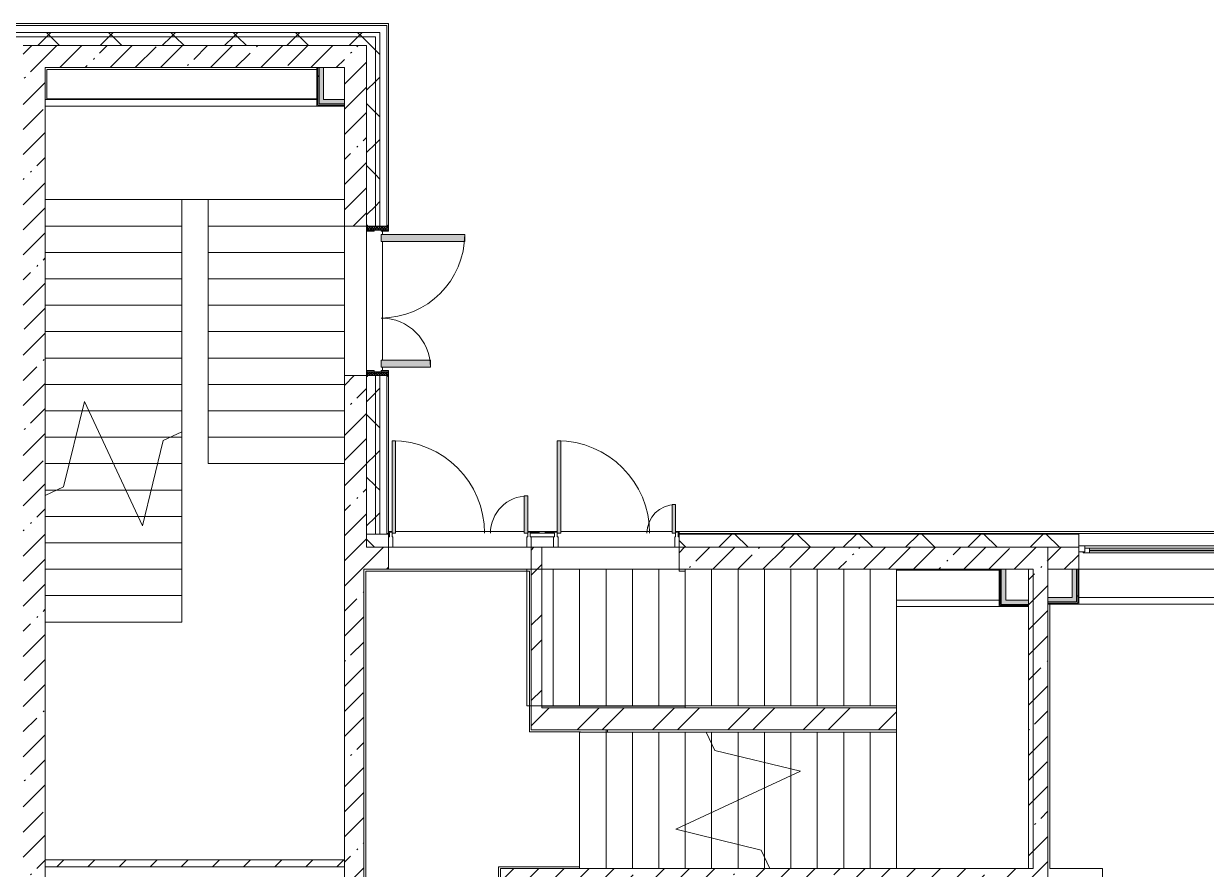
# Model space of a CAD drawing. Header units: millimetres. Extents: x -4185 to 186529, y -8553 to 29097.
# Drawn here: x 148684 to 162118, y 17740 to 27350 of the extents above; entities that cross this region are included whole.
import ezdxf

# ---------------------------------------------------------------- set-up
doc = ezdxf.new("R2010")
doc.units = ezdxf.units.MM
doc.linetypes.add('200_ШТРИХ__ш1_п0_6_', pattern=[160, 100, -60])
for name, color, linetype, lineweight in [('A-DETL-MBND-1', 7, '200_ШТРИХ__ш1_п0_6_', 9), ('A-GLAZ-2', 7, 'Continuous', 5), ('A-GLAZ-CWMG-2', 7, 'Continuous', 5), ('A-WALL', 7, 'Continuous', 9), ('A-WALL-2', 7, 'Continuous', 5), ('I-WALL-3', 7, 'Continuous', 5), ('S-STRS-4', 7, 'Continuous', 5), ('S-STRS-MBND-2', 7, 'Continuous', 5)]:
    doc.layers.add(name, color=color, linetype=linetype, lineweight=lineweight)
for name, color, linetype, lineweight, true_color in [('A-DOOR-3', 7, 'Continuous', 5, 0xaaaaaa), ('A-DOOR-4', 7, 'Continuous', 5, 0xe2e2e2), ('A-DOOR-FRAM-3', 7, 'Continuous', 5, 0xaaaaaa), ('A-FLOR-1', 7, 'Continuous', 5, 0xaaaaaa), ('I-WALL-1', 7, 'Continuous', 5, 0xe7e7e7), ('I-WALL-2', 7, 'Continuous', 9, 0xe7e7e7)]:
    doc.layers.add(name, color=color, linetype=linetype, lineweight=lineweight, true_color=true_color)
pattern_1 = [(45, (59518.7, 0), (-285.1231, 285.1231), []), (45, (59803.8, 0), (-285.1231, 285.1231), [504.031, -100.806, 16.764, -84.042])]
pattern_2 = [(45, (59518.7, 0), (-353.5534, 353.5534), []), (135, (59518.7, 0), (-353.5534, -353.5534), [])]
pattern_3 = [(45, (59518.7, 0), (-427.6843, 427.6843), []), (45, (59803.8, 0), (-427.6843, 427.6843), [])]
pattern_4 = [(45, (59518.7, 0), (-530.33, 530.33), []), (135, (59518.7, 0), (-530.33, -530.33), [])]

# ---------------------------------------------------------------- blocks, each defined once
blk = doc.blocks.new('110_Дверь_СКБ_2Ст_Внутренняя - ДН-4д_ ДОО_Дв_1450x2100h_Лестничная клетка-23615437-1_10_1_птичка')
at = {"layer": 'A-DOOR-3'}
h = blk.add_hatch(dxfattribs=at)
h.set_pattern_fill('FP_121', color=256, style=0, pattern_type=2)
h.set_pattern_definition([(135, (1471.41, 189.685), (-14.14214, -14.14214), []), (225, (1471.41, 189.685), (14.14214, -14.14214), [])])
h.paths.add_polyline_path([(862.5, -115), (862.5, 115), (817.5, 115), (817.5, -115)])
at = {"layer": 'A-DOOR-4'}
for points in [[(-662.5, 568.2), (-662.5, 990), (-742.5, 990), (-742.5, 40), (-662.5, 40), (-662.5, 105)], [(767.5, 568.2), (767.5, 600), (687.5, 600), (687.5, 40), (767.5, 40), (767.5, 109.2)]]:
    blk.add_hatch(color=256, dxfattribs=at).paths.add_polyline_path(points)
h = blk.add_hatch(color=256, dxfattribs=at)
h.paths.add_polyline_path([(872.5, 115), (872.5, 123), (802.5, 123), (802.5, 40), (817.5, 40), (817.5, 115), (862.5, 115)])
h.paths.add_polyline_path([(-777.5, 55), (-777.5, 123), (-847.5, 123), (-847.5, 115), (-792.5, 115), (-792.5, 40), (-777.5, 40)])
h = blk.add_hatch(color=256, dxfattribs=at)
h.paths.add_polyline_path([(872.5, -115), (817.5, -115), (817.5, -40), (802.5, -40), (802.5, -123), (872.5, -123)])
h.paths.add_polyline_path([(-777.5, -40), (-792.5, -40), (-792.5, -115), (-847.5, -115), (-847.5, -123), (-777.5, -123), (-777.5, -83.5)])
at = {"layer": 'A-DOOR-FRAM-3'}
h = blk.add_hatch(dxfattribs=at)
h.set_pattern_fill('FP_122', color=256, style=0, pattern_type=2)
h.set_pattern_definition([(45, (-651.384, 189.685), (-14.1421, 14.1421), []), (135, (-651.384, 189.685), (-14.1421, -14.1421), [])])
h.paths.add_polyline_path([(-792.5, -115), (-792.5, 115), (-837.5, 115), (-837.5, -115)])
at = {"layer": 'A-DOOR-3'}
for p, q in [((-742.5, 990), (-742.5, 40)), ((-662.5, 990), (-742.5, 990)), ((-662.5, 40), (-662.5, 990)), ((767.5, 600), (687.5, 600)), ((687.5, 600), (687.5, 40)), ((767.5, 40), (767.5, 600)), ((-777.5, 123), (-847.5, 123)), ((-847.5, 123), (-847.5, 115)), ((-847.5, 115), (-792.5, 115)), ((-792.5, 115), (-792.5, 40)), ((-792.5, 40), (-777.5, 40)), ((-777.5, 40), (-777.5, 123)), ((-742.5, 40), (-662.5, 40)), ((687.5, 40), (767.5, 40)), ((872.5, 123), (802.5, 123)), ((802.5, 123), (802.5, 40)), ((802.5, 40), (817.5, 40)), ((817.5, 40), (817.5, 115)), ((817.5, 115), (872.5, 115)), ((872.5, 115), (872.5, 123)), ((-847.5, -115), (-847.5, -123)), ((-792.5, -115), (-847.5, -115)), ((-847.5, -123), (-777.5, -123)), ((-777.5, -40), (-792.5, -40)), ((-792.5, -40), (-792.5, -115)), ((-777.5, -123), (-777.5, -40)), ((817.5, -40), (802.5, -40)), ((802.5, -40), (802.5, -123)), ((802.5, -123), (872.5, -123)), ((817.5, -115), (817.5, -40)), ((872.5, -115), (817.5, -115)), ((872.5, -123), (872.5, -115))]:
    blk.add_line(p, q, dxfattribs=at)
for centre, radius, start, end in [((-742.5, 40), 950, 0, 90), ((767.5, 40), 560, 90, 180)]:
    blk.add_arc(centre, radius, start, end, dxfattribs=at)
at = {"layer": 'A-DOOR-FRAM-3'}
for p, q in [((-792.5, 115), (-837.5, 115)), ((-837.5, 115), (-837.5, -115)), ((-792.5, -115), (-792.5, 115)), ((862.5, 115), (817.5, 115)), ((817.5, 115), (817.5, -115)), ((862.5, -115), (862.5, 115)), ((-837.5, -115), (-792.5, -115)), ((817.5, -115), (862.5, -115))]:
    blk.add_line(p, q, dxfattribs=at)
blk = doc.blocks.new('120_Окно_СКБ_2Ст_Фрамуга сверху - 120_Окно_СКБ_2Ст_2300х2500_h_ ДОО-23103760-1_10_1_птичка')
at = {"layer": 'A-GLAZ-2'}
for p, q in [((-1150, -127), (-1150, -57)), ((-1150, -57), (-1080, -57)), ((1150, -57), (-1150, -57)), ((-1080, -127), (-1150, -127)), ((-1150, -127), (-1100, -127)), ((-1080, -127), (-1100, -127)), ((-1100, -127), (-1100, -137)), ((-1080, -57), (-1080, -127)), ((-1080, -57), (1080, -57)), ((520, -87), (-1080, -87)), ((-1080, -87), (-1080, -127)), ((-1030, -137), (-1030, -87)), ((-1030, -107), (470, -107)), ((470, -117), (-1030, -117)), ((470, -137), (470, -87)), ((520, -127), (520, -57)), ((520, -57), (590, -57)), ((520, -127), (520, -87)), ((590, -127), (520, -127)), ((540, -127), (520, -127)), ((540, -127), (570, -127)), ((540, -127), (570, -127)), ((540, -137), (540, -127)), ((590, -127), (570, -127)), ((570, -127), (570, -137)), ((590, -57), (590, -127)), ((1080, -87), (590, -87)), ((590, -87), (590, -127)), ((640, -137), (640, -87)), ((640, -107), (1030, -107)), ((1030, -117), (640, -117)), ((1030, -137), (1030, -87)), ((1080, -127), (1080, -57)), ((1080, -57), (1150, -57)), ((1080, -127), (1080, -87)), ((1150, -127), (1080, -127)), ((1100, -127), (1080, -127)), ((1100, -127), (1150, -127)), ((1100, -137), (1100, -127)), ((1150, -57), (1150, -127)), ((-1100, -137), (540, -137)), ((540, -137), (-1100, -137)), ((570, -137), (1100, -137)), ((1100, -137), (570, -137))]:
    blk.add_line(p, q, dxfattribs=at)
blk = doc.blocks.new('DRS_ДПУ_распашная__2Ст_Прямоугольная1 - ВН-4_ Нр_ДО_1500х2200 глухая-26741401-1_10_1_птичка')
at = {"layer": 'A-DOOR-4'}
for points in [[(-770, 0), (-730, 0), (-730, 1050), (-770, 1050), (-770, 20)], [(770, 0), (770, 423), (730, 423), (730, 0)]]:
    blk.add_hatch(color=256, dxfattribs=at).paths.add_polyline_path(points)
at = {"layer": 'A-DOOR-3'}
for p, q in [((-770, 1050), (-770, 0)), ((-730, 1050), (-770, 1050)), ((-730, 0), (-730, 1050)), ((770, 423), (730, 423)), ((730, 423), (730, 0)), ((770, 0), (770, 423)), ((-770, 0), (-730, 0)), ((730, 0), (770, 0))]:
    blk.add_line(p, q, dxfattribs=at)
for centre, radius, start, end in [((-770, 0), 1050, 360, 90), ((770, 0), 423, 90, 180)]:
    blk.add_arc(centre, radius, start, end, dxfattribs=at)
blk = doc.blocks.new('Прямоугольный импост - Импост структурный с накладкой - 170мм-22855209-1_10_1_птичка')
at = {"layer": 'A-GLAZ-CWMG-2'}
for p, q in [((-50, 40), (-50, 160)), ((-50, 160), (0, 160)), ((0, 160), (0, 40)), ((-40, 40), (-50, 40)), ((-40, 0), (-40, 40)), ((-10, 40), (-10, 0)), ((0, 40), (-10, 40)), ((-10, 0), (0, 0)), ((0, 0), (0, -10)), ((0, -10), (-40, -10))]:
    blk.add_line(p, q, dxfattribs=at)
blk = doc.blocks.new('PNS_Панель прямоугольная - Нр_Металл - 40мм-23713233-1_10_1_птичка')
at = {"layer": 'A-GLAZ-2'}
for p, q in [((-137.5, 0), (137.5, 0)), ((137.5, 0), (-137.5, 0)), ((-127.5, -40), (127.5, -40))]:
    blk.add_line(p, q, dxfattribs=at)
blk = doc.blocks.new('Прямоугольный импост - Импост структурный с накладкой - 170мм-22855551-1_10_1_птичка')
at = {"layer": 'A-DETL-MBND-1'}
for p, q in [((94930, 21560), (94930, 21570)), ((95185, 21570), (94930, 21570)), ((95185, 21570), (95185, 21560))]:
    blk.add_line(p, q, dxfattribs=at)
blk = doc.blocks.new('Прямоугольный импост - Импост структурный с накладкой - 170мм-22855665-1_10_1_птичка')
at = {"layer": 'A-GLAZ-CWMG-2'}
for p, q in [((-25, 40), (-25, 160)), ((-25, 160), (25, 160)), ((25, 160), (25, 40)), ((-15, 40), (-25, 40)), ((-25, -10), (-25, 0)), ((-25, 0), (-15, 0)), ((-15, 0), (-15, 40)), ((15, 40), (15, 0)), ((25, 40), (15, 40)), ((15, -10), (-25, -10))]:
    blk.add_line(p, q, dxfattribs=at)
blk = doc.blocks.new('Прямоугольный импост - Импост структурный с накладкой - 170мм-V234-1_10_1_птичка')
at = {"layer": 'A-GLAZ-CWMG-2'}
for p, q in [((-25, 40), (-25, 160)), ((-25, 160), (25, 160)), ((25, 160), (25, 40)), ((-15, 40), (-25, 40)), ((-15, 0), (-15, 40)), ((15, 40), (15, 0)), ((25, 40), (15, 40)), ((15, 0), (25, 0)), ((25, 0), (25, -10)), ((25, -10), (-15, -10))]:
    blk.add_line(p, q, dxfattribs=at)
blk = doc.blocks.new('Прямоугольный импост - Импост структурный с накладкой - 170мм-22855280-1_10_1_птичка')
at = {"layer": 'A-GLAZ-CWMG-2'}
for p, q in [((0, 160), (-50, 160)), ((-50, 160), (-50, 40)), ((0, 40), (0, 160)), ((-50, 40), (-40, 40)), ((-40, 40), (-40, 0)), ((-10, 0), (-10, 40)), ((-10, 40), (0, 40)), ((0, 0), (-10, 0)), ((0, -10), (0, 0)), ((-40, -10), (0, -10))]:
    blk.add_line(p, q, dxfattribs=at)
blk = doc.blocks.new('DRS_ДПУ_распашная__2Ст_Прямоугольная1 - ВН-4_ Нр_ДО_1500х2200 глухая-26857260-1_10_1_птичка')
at = {"layer": 'A-DOOR-4'}
for points in [[(-672, 0), (-632, 0), (-632, 1050), (-672, 1050), (-672, 20)], [(632, 0), (672, 0), (672, 326), (632, 326), (632, 20)]]:
    blk.add_hatch(color=256, dxfattribs=at).paths.add_polyline_path(points)
at = {"layer": 'A-DOOR-3'}
for p, q in [((-672, 1050), (-672, 0)), ((-632, 1050), (-672, 1050)), ((-632, 0), (-632, 1050)), ((672, 326), (632, 326)), ((632, 326), (632, 0)), ((672, 0), (672, 326)), ((-672, 0), (-632, 0)), ((632, 0), (672, 0))]:
    blk.add_line(p, q, dxfattribs=at)
for centre, radius, start, end in [((-672, 0), 1050, 360, 90), ((672, 0), 326, 90, 180)]:
    blk.add_arc(centre, radius, start, end, dxfattribs=at)
blk = doc.blocks.new('Зашивка приборов отопления - Зашивка приборов отопления-33267402-1_10_1_птичка')
at = {"layer": 'A-WALL-2'}
for p, q in [((103450, 21150), (101150, 21150)), ((105550, 21150), (104650, 21150)), ((107750, 21150), (106850, 21150)), ((101150, 20829), (108150, 20829)), ((108150, 20829), (101150, 20829)), ((101150, 20754), (108150, 20754))]:
    blk.add_line(p, q, dxfattribs=at)
blk = doc.blocks.new('Зашивка приборов отопления4 - Зашивка приборов отопления-33272095-1_10_1_птичка')
at = {"layer": 'A-WALL-2'}
for p, q in [((121445, 18487.5), (124530, 18487.5)), ((124530, 18487.5), (121445, 18487.5)), ((121445, 18412.5), (124530, 18412.5))]:
    blk.add_line(p, q, dxfattribs=at)
blk = doc.blocks.new('Зашивка приборов отопления32 - Зашивка приборов отопления-33323791-1_10_1_птичка')
at = {"layer": 'A-WALL-2'}
for p, q in [((126595, 120), (125430, 120)), ((126595, 45), (125430, 45)), ((125430, 45), (126595, 45)), ((126595, 45), (126595, 120)), ((126595, -295), (126595, 45)), ((125430, -295), (126595, -295))]:
    blk.add_line(p, q, dxfattribs=at)

msp = doc.modelspace()

# ---------------------------------------------------------------- hatches: boundary and pattern name
at = {"layer": 'A-WALL-2'}
h = msp.add_hatch(dxfattribs=at)
h.set_pattern_fill('FP_109', color=256, style=0, pattern_type=2)
h.set_pattern_definition(pattern_2)
h.paths.add_polyline_path([(150412, 27200), (152728.7, 27200), (152728.7, 27250), (148528.7, 27250), (148528.7, 27200), (149554, 27200)])
h = msp.add_hatch(dxfattribs=at)
h.set_pattern_fill('FP_109', color=256, style=0, pattern_type=2)
h.set_pattern_definition(pattern_2)
h.paths.add_polyline_path([(149554, 27100), (152678.7, 27100), (152678.7, 27200), (148528.7, 27200), (148528.7, 27100), (148948.4, 27100)])
h = msp.add_hatch(dxfattribs=at)
h.set_pattern_fill('FP_109', color=256, style=0, pattern_type=2)
h.set_pattern_definition(pattern_2)
h.paths.add_polyline_path([(152687.9, 21550), (152728.7, 21550), (152728.7, 23350), (152678.7, 23350), (152683.3, 21550)])
h.paths.add_polyline_path([(152688.7, 25050), (152728.7, 25050), (152728.7, 27200), (152678.7, 27200), (152678.7, 25050)])
h = msp.add_hatch(dxfattribs=at)
h.set_pattern_fill('FP_109', color=256, style=0, pattern_type=2)
h.set_pattern_definition(pattern_2)
h.paths.add_polyline_path([(152578.7, 21550), (152678.7, 21550), (152678.7, 23350), (152588.7, 23350), (152588.7, 23340), (152580.7, 23340), (152578.7, 21553)])
h.paths.add_polyline_path([(152619, 25050), (152678.7, 25050), (152678.7, 27100), (152578.7, 27100), (152580.7, 25060), (152588.7, 25060), (152588.7, 25050), (152612.7, 25050)])
h = msp.add_hatch(dxfattribs=at)
h.set_pattern_fill('FP_109', color=256, style=0, pattern_type=2)
h.set_pattern_definition(pattern_2)
h.paths.add_polyline_path([(162968.7, 21400), (164168.7, 21400), (164168.7, 21550), (162968.7, 21550), (162968.7, 21486)])
h.paths.add_polyline_path([(169468.7, 21400), (170321.8, 21400), (170213.3, 21550), (169468.7, 21550)])
h.paths.add_polyline_path([(152578.7, 21400), (152828.7, 21400), (152825.1, 21550), (152578.7, 21550)])
h.paths.add_polyline_path([(168568.7, 21400), (168568.7, 21550), (167268.7, 21550), (167268.7, 21400), (168143.5, 21400)])
h.paths.add_polyline_path([(156198.7, 21400), (160668.7, 21400), (160668.7, 21550), (156128.7, 21550), (156128.7, 21400)])
h.paths.add_polyline_path([(170753.8, 21400), (170645.3, 21550), (170460.2, 21550), (170568.7, 21400), (170645.3, 21400)])
h.paths.add_polyline_path([(166368.7, 21400), (166368.7, 21550), (165068.7, 21550), (165068.7, 21400), (166284.6, 21400)])
at = {"layer": 'I-WALL-1'}
for points in [[(160593.7, 20779), (160643.7, 20779), (160643.7, 21150), (160593.7, 21150), (160593.7, 20827.8)], [(160352.9, 20779), (160593.7, 20779), (160593.7, 20829), (160318.7, 20823.4), (160318.7, 20779)]]:
    msp.add_hatch(color=256, dxfattribs=at).paths.add_polyline_path(points)
at = {"layer": 'I-WALL-2'}
for points in [[(152038.7, 26437.5), (152088.7, 26437.5), (152088.7, 26850), (152038.7, 26850), (152038.7, 26487.5)], [(152088.7, 26437.5), (152328.7, 26437.5), (152328.7, 26487.5), (152088.7, 26487.5)], [(159788.7, 20750), (159838.7, 20750), (159838.7, 21150), (159788.7, 21150), (159788.7, 20767.4)], [(159838.7, 20750), (160098.7, 20750), (160098.7, 20800), (159838.7, 20800), (159838.7, 20767.4)]]:
    msp.add_hatch(color=256, dxfattribs=at).paths.add_polyline_path(points)
at = {"layer": 'I-WALL-3'}
h = msp.add_hatch(dxfattribs=at)
h.set_pattern_fill('FP_90', color=256, style=0, pattern_type=2)
h.set_pattern_definition(pattern_1)
h.paths.add_polyline_path([(148678.7, 17270), (148928.7, 17270), (148928.7, 27100), (148678.7, 27100), (148678.7, 17850)])
h = msp.add_hatch(dxfattribs=at)
h.set_pattern_fill('FP_90', color=256, style=0, pattern_type=2)
h.set_pattern_definition(pattern_1)
h.paths.add_polyline_path([(152293.6, 26850), (152328.7, 26850), (152328.7, 27100), (148928.7, 27100), (148928.7, 26850), (152013.7, 26850)])
h = msp.add_hatch(dxfattribs=at)
h.set_pattern_fill('FP_90', color=256, style=0, pattern_type=2)
h.set_pattern_definition(pattern_1)
h.paths.add_polyline_path([(152548.7, 21150), (152578.7, 21150), (152578.7, 23350), (152328.7, 23350), (152328.7, 21150)])
h.paths.add_polyline_path([(152328.7, 25050), (152578.7, 25050), (152578.7, 27100), (152328.7, 27100), (152328.7, 25941.5)])
h = msp.add_hatch(dxfattribs=at)
h.set_pattern_fill('FP_201', color=256, style=0, pattern_type=2)
h.set_pattern_definition(pattern_4)
h.paths.add_polyline_path([(152013.7, 26412.5), (152026.2, 26412.5), (152026.2, 26850), (152013.7, 26850), (152013.7, 26425)])
h = msp.add_hatch(dxfattribs=at)
h.set_pattern_fill('FP_201', color=256, style=0, pattern_type=2)
h.set_pattern_definition(pattern_4)
h.paths.add_polyline_path([(152026.2, 26425), (152038.7, 26425), (152038.7, 26850), (152026.2, 26850), (152026.2, 26437.5)])
h = msp.add_hatch(dxfattribs=at)
h.set_pattern_fill('FP_90', color=256, style=0, pattern_type=2)
h.set_pattern_definition(pattern_1)
h.paths.add_polyline_path([(158598.7, 21150), (160098.7, 21150), (160098.7, 21400), (156128.7, 21400), (156128.7, 21150), (156989.8, 21150)])
h.paths.add_polyline_path([(152764.2, 21150), (152828.7, 21150), (152828.7, 21400), (152578.7, 21400), (152578.7, 21150)])
h = msp.add_hatch(dxfattribs=at)
h.set_pattern_fill('FP_160', color=256, style=0, pattern_type=2)
h.set_pattern_definition(pattern_3)
h.paths.add_polyline_path([(154568.7, 19325), (154568.7, 21400), (154448.7, 21400), (154448.7, 19325)])
h = msp.add_hatch(dxfattribs=at)
h.set_pattern_fill('FP_90', color=256, style=0, pattern_type=2)
h.set_pattern_definition(pattern_1)
h.paths.add_polyline_path([(160318.7, 17750), (160318.7, 21400), (160098.7, 21400), (160098.7, 17750), (160208.1, 17750)])
h = msp.add_hatch(dxfattribs=at)
h.set_pattern_fill('FP_90', color=256, style=0, pattern_type=2)
h.set_pattern_definition(pattern_1)
h.paths.add_polyline_path([(162968.7, 21150), (164168.7, 21150), (164168.7, 21400), (162968.7, 21400), (162968.7, 21217.1)])
h.paths.add_polyline_path([(160318.7, 21150), (160668.7, 21150), (160668.7, 21400), (160318.7, 21400), (160318.7, 21153.4)])
h.paths.add_polyline_path([(165568.7, 21150), (166368.7, 21150), (166368.7, 21400), (165568.7, 21400), (165568.7, 21246.2)])
h.paths.add_polyline_path([(167743.7, 21150), (168568.7, 21150), (168568.7, 21400), (167268.7, 21400), (167268.7, 21150), (167693.7, 21150)])
h.paths.add_polyline_path([(169468.7, 21150), (169868.7, 21150), (169868.7, 21400), (169468.7, 21400), (169468.7, 21342.3)])
h = msp.add_hatch(dxfattribs=at)
h.set_pattern_fill('FP_90', color=256, style=0, pattern_type=2)
h.set_pattern_definition(pattern_1)
h.paths.add_polyline_path([(152518.7, 13620), (152518.7, 13628), (152548.7, 13628), (152548.3, 21150), (152328.7, 21150), (152328.7, 13620), (152342.4, 13620)])
h = msp.add_hatch(dxfattribs=at)
h.set_pattern_fill('FP_201', color=256, style=0, pattern_type=2)
h.set_pattern_definition(pattern_4)
h.paths.add_polyline_path([(160656.2, 20766.5), (160656.2, 21150), (160643.7, 21150), (160643.7, 20766.5)])
h = msp.add_hatch(dxfattribs=at)
h.set_pattern_fill('FP_201', color=256, style=0, pattern_type=2)
h.set_pattern_definition(pattern_4)
h.paths.add_polyline_path([(160656.2, 20754), (160668.7, 20755), (160668.7, 21150), (160656.2, 21150), (160656.2, 20755)])
h = msp.add_hatch(dxfattribs=at)
h.set_pattern_fill('FP_201', color=256, style=0, pattern_type=2)
h.set_pattern_definition(pattern_4)
h.paths.add_polyline_path([(159838.7, 20725), (160098.7, 20725), (160098.7, 20737.5), (159776.2, 20737.5), (159778.2, 20725), (159788.7, 20725)])
h = msp.add_hatch(dxfattribs=at)
h.set_pattern_fill('FP_201', color=256, style=0, pattern_type=2)
h.set_pattern_definition(pattern_4)
h.paths.add_polyline_path([(160098.7, 20737.5), (160098.7, 20750), (159788.7, 20750), (159788.7, 20737.5), (160003.9, 20737.5)])
h = msp.add_hatch(dxfattribs=at)
h.set_pattern_fill('FP_160', color=256, style=0, pattern_type=2)
h.set_pattern_definition(pattern_3)
h.paths.add_polyline_path([(155130.9, 19325), (158598.7, 19325), (158598.7, 19575), (154568.7, 19575), (154568.7, 19325), (155008.7, 19325)])
h = msp.add_hatch(dxfattribs=at)
h.set_pattern_fill('FP_107', color=256, style=0, pattern_type=2)
h.set_pattern_definition([(45, (59518.68, 0), (-176.7767, 176.7767), [])])
h.paths.add_polyline_path([(152328.7, 17770), (152328.7, 17850), (148928.7, 17850), (148932.5, 17770), (152308.7, 17770)])
h = msp.add_hatch(dxfattribs=at)
h.set_pattern_fill('FP_90', color=256, style=0, pattern_type=2)
h.set_pattern_definition(pattern_1)
h.paths.add_polyline_path([(154201.4, 13620), (154318.7, 13620), (154318.7, 17750), (154098.7, 17750), (154098.7, 13620)])
h = msp.add_hatch(dxfattribs=at)
h.set_pattern_fill('FP_90', color=256, style=0, pattern_type=2)
h.set_pattern_definition(pattern_1)
h.paths.add_polyline_path([(160318.7, 17530), (160318.7, 17750), (154318.7, 17750), (154318.7, 17530), (160098.7, 17530)])

# ---------------------------------------------------------------- linework, layer by layer
at = {"layer": 'A-FLOR-1'}
for p, q in [((152013.7, 26830), (148948.7, 26830)), ((148948.7, 26830), (148948.7, 26495)), ((148948.7, 26495), (152013.7, 26495)), ((154703.7, 21400), (154568.7, 21400)), ((156078.7, 21400), (154753.7, 21400)), ((154428.7, 21130), (152568.7, 21130)), ((152568.7, 21130), (152568.7, 13628)), ((154448.7, 21150), (152828.7, 21150)), ((154428.7, 19304), (154428.7, 21130)), ((156128.7, 21129.5), (156128.7, 21150)), ((156198.7, 21129.5), (156128.7, 21129.5)), ((156198.7, 19575), (156198.7, 21129.5)), ((160338.7, 20754), (160338.7, 17750)), ((154568.7, 19595.5), (156198.7, 19595.5)), ((155008.7, 19304), (154428.7, 19304)), ((155298.7, 19300), (155298.7, 19325)), ((155313.7, 19300), (155313.7, 19325)), ((154078.7, 13620), (154078.7, 17770.5)), ((154078.7, 17770.5), (154998.7, 17770.5)), ((160338.7, 17750), (160936.7, 17750)), ((160936.7, 17750), (160936.7, 15165))]:
    msp.add_line(p, q, dxfattribs=at)
at = {"layer": 'A-WALL'}
for p, q in [((152808.7, 27330), (148525.7, 27330)), ((152808.7, 25050), (152808.7, 27330)), ((152728.7, 27250), (148528.7, 27250)), ((152678.7, 27200), (148528.7, 27200)), ((152678.7, 25050), (152678.7, 27200)), ((152728.7, 25050), (152728.7, 27250)), ((152578.7, 25050), (152578.7, 27100)), ((152026.2, 26425), (152026.2, 26850)), ((152038.7, 26437.5), (152038.7, 26850)), ((152328.7, 26412.5), (152328.7, 26487.5)), ((152328.7, 26425), (152026.2, 26425)), ((152328.7, 26437.5), (152038.7, 26437.5)), ((152578.7, 23350), (152578.7, 21400)), ((152678.7, 21550), (152678.7, 23350)), ((152728.7, 21550), (152728.7, 23350)), ((152808.7, 21550), (152808.7, 23350)), ((152828.7, 21550), (152578.7, 21550)), ((152808.7, 21558), (152828.7, 21558)), ((152828.7, 21553), (152808.7, 21553)), ((160668.7, 21553), (156128.7, 21553)), ((160668.7, 21550), (156128.7, 21550)), ((152578.7, 21400), (152828.7, 21400)), ((156128.7, 21400), (160098.7, 21400)), ((160318.7, 21400), (160668.7, 21400)), ((159776.2, 20737.5), (159776.2, 21150)), ((159788.7, 20750), (159788.7, 21150)), ((160643.7, 20779), (160643.7, 21150)), ((160656.2, 20766.5), (160656.2, 21150)), ((160318.7, 20829), (160318.7, 20754)), ((160098.7, 20737.5), (159776.2, 20737.5)), ((160098.7, 20750), (159788.7, 20750)), ((160098.7, 20725), (160098.7, 20800)), ((160318.7, 20779), (160643.7, 20779)), ((160318.7, 20766.5), (160656.2, 20766.5)), ((148928.7, 17850), (148928.7, 17770)), ((152328.7, 17770), (152328.7, 17850))]:
    msp.add_line(p, q, dxfattribs=at)
at = {"layer": 'A-WALL-2'}
for p, q in [((152828.7, 27350), (148520.7, 27350)), ((152828.7, 25050), (152828.7, 27350)), ((148678.7, 27100), (152578.7, 27100)), ((152758.7, 24990), (152758.7, 24955)), ((152758.7, 24875), (152758.7, 23525)), ((152758.7, 23445), (152758.7, 23410)), ((152828.7, 21400), (152828.7, 23350)), ((152828.7, 21580), (152868.7, 21580)), ((152908.7, 21580), (154368.7, 21580)), ((154408.7, 21580), (154743.7, 21580)), ((154783.7, 21580), (156048.7, 21580)), ((156088.7, 21580), (170660.6, 21580)), ((156128.7, 21580), (156128.7, 21400)), ((165068.7, 21558), (156128.7, 21558)), ((160668.7, 21400), (160668.7, 21558)), ((160098.7, 21400), (160318.7, 21400))]:
    msp.add_line(p, q, dxfattribs=at)
at = {"layer": 'I-WALL-3'}
for p, q in [((148928.7, 17850), (148928.7, 26850)), ((148928.7, 26850), (152328.7, 26850)), ((152013.7, 26850), (152013.7, 26412.5)), ((152088.7, 26487.5), (152088.7, 26850)), ((152328.7, 26850), (152328.7, 26487.5)), ((152328.7, 26487.5), (152088.7, 26487.5)), ((152013.7, 26412.5), (152328.7, 26412.5)), ((152328.7, 26412.5), (152328.7, 17850)), ((152328.7, 25050), (152578.7, 25050)), ((152578.7, 25050), (152578.7, 23350)), ((152578.7, 23350), (152328.7, 23350)), ((152828.7, 21150), (152828.7, 21400)), ((152878.7, 21400), (154398.7, 21400)), ((154568.7, 21400), (154448.7, 21400)), ((154448.7, 21400), (154448.7, 19325)), ((154568.7, 19575), (154568.7, 21400)), ((156128.7, 21400), (156128.7, 21150)), ((160318.7, 21400), (160318.7, 20829)), ((160668.7, 20754), (160668.7, 21400)), ((152548.7, 21150), (152828.7, 21150)), ((152548.7, 13628), (152548.7, 21150)), ((156128.7, 21150), (160098.7, 21150)), ((159763.7, 21150), (159763.7, 20725)), ((159838.7, 20800), (159838.7, 21150)), ((160098.7, 21150), (160098.7, 20800)), ((165068.7, 21150), (160318.7, 21150)), ((160593.7, 21150), (160593.7, 20829)), ((160593.7, 20829), (160318.7, 20829)), ((159763.7, 20725), (160098.7, 20725)), ((160098.7, 20800), (159838.7, 20800)), ((160098.7, 20725), (160098.7, 17750)), ((160318.7, 20754), (160318.7, 17530)), ((160318.7, 20754), (160668.7, 20754)), ((158598.7, 19575), (154568.7, 19575)), ((158598.7, 19325), (158598.7, 19575)), ((154448.7, 19325), (158598.7, 19325)), ((152328.7, 17850), (148928.7, 17850)), ((148928.7, 17270), (148928.7, 17770)), ((148928.7, 17770), (152328.7, 17770)), ((152328.7, 17770), (152328.7, 17270)), ((154098.7, 17750), (154098.7, 13620)), ((160098.7, 17750), (154098.7, 17750))]:
    msp.add_line(p, q, dxfattribs=at)
at = {"layer": 'S-STRS-4'}
for p, q in [((149347.2, 22950), (149423.9, 22950)), ((149347.2, 22950), (149423.9, 22950)), ((150478.7, 22650), (150478.7, 22711.4)), ((149274.3, 22650), (149563.8, 22650)), ((149274.3, 22650), (149563.8, 22650)), ((150347, 22650), (150478.7, 22650)), ((150347, 22650), (150478.7, 22650)), ((150478.7, 22350), (150478.7, 22650)), ((149201.4, 22350), (149703.7, 22350)), ((149201.4, 22350), (149703.7, 22350)), ((150205.9, 22350), (150478.7, 22350)), ((150205.9, 22350), (150478.7, 22350)), ((150478.7, 22050), (150478.7, 22350)), ((149060.3, 22050), (149843.6, 22050)), ((149060.3, 22050), (149843.6, 22050)), ((150133, 22050), (150478.7, 22050)), ((150133, 22050), (150478.7, 22050)), ((150478.7, 21750), (150478.7, 22050)), ((148928.7, 21750), (149983.5, 21750)), ((148928.7, 21750), (149983.5, 21750)), ((150060.1, 21750), (150478.7, 21750)), ((150060.1, 21750), (150478.7, 21750)), ((150478.7, 21450), (150478.7, 21750)), ((148928.7, 21450), (150478.7, 21450)), ((148928.7, 21450), (150478.7, 21450)), ((150478.7, 21150), (150478.7, 21450)), ((148928.7, 21150), (150478.7, 21150)), ((148928.7, 21150), (150478.7, 21150)), ((150478.7, 20850), (150478.7, 21150)), ((156198.7, 19600), (156198.7, 21150)), ((156498.7, 19600), (156498.7, 21150)), ((156498.7, 19600), (156498.7, 21150)), ((156798.7, 19600), (156798.7, 21150)), ((156798.7, 19600), (156798.7, 21150)), ((157098.7, 19600), (157098.7, 21150)), ((157098.7, 19600), (157098.7, 21150)), ((157398.7, 19600), (157398.7, 21150)), ((157398.7, 19600), (157398.7, 21150)), ((157698.7, 19600), (157698.7, 21150)), ((157698.7, 19600), (157698.7, 21150)), ((157998.7, 19600), (157998.7, 21150)), ((157998.7, 19600), (157998.7, 21150)), ((158298.7, 19600), (158298.7, 21150)), ((158298.7, 19600), (158298.7, 21150)), ((158598.7, 21140), (158598.7, 21150)), ((158598.7, 21140), (158598.7, 21150)), ((148928.7, 20850), (150478.7, 20850)), ((148928.7, 20850), (150478.7, 20850)), ((150478.7, 20550), (150478.7, 20850)), ((158598.7, 19600), (158598.7, 20725)), ((158598.7, 19600), (158598.7, 20725)), ((148928.7, 20550), (150478.7, 20550)), ((148928.7, 20550), (150478.7, 20550)), ((156498.7, 19600), (156198.7, 19600)), ((156798.7, 19600), (156498.7, 19600)), ((157098.7, 19600), (156798.7, 19600)), ((157398.7, 19600), (157098.7, 19600)), ((157698.7, 19600), (157398.7, 19600)), ((157998.7, 19600), (157698.7, 19600)), ((158298.7, 19600), (157998.7, 19600)), ((158598.7, 19600), (158298.7, 19600)), ((158598.7, 19600), (158598.7, 19575)), ((154998.7, 19300), (154998.7, 17750)), ((154998.7, 19300), (155298.7, 19300)), ((154998.7, 19300), (154998.7, 17750)), ((155298.7, 19300), (155598.7, 19300)), ((155298.7, 19300), (155298.7, 17750)), ((155298.7, 19300), (155298.7, 17750)), ((155598.7, 19300), (155898.7, 19300)), ((155598.7, 19300), (155598.7, 17750)), ((155598.7, 19300), (155598.7, 17750)), ((155898.7, 19300), (156198.7, 19300)), ((155898.7, 19300), (155898.7, 17750)), ((155898.7, 19300), (155898.7, 17750)), ((156198.7, 19300), (156437.3, 19300)), ((156198.7, 19300), (156198.7, 18245.2)), ((156198.7, 19300), (156198.7, 18245.2)), ((156437.3, 19300), (156498.7, 19300)), ((156498.7, 19300), (156798.7, 19300)), ((156498.7, 19300), (156498.7, 19168.4)), ((156498.7, 19300), (156498.7, 19168.4)), ((156798.7, 19300), (157098.7, 19300)), ((156798.7, 19300), (156798.7, 19027.2)), ((156798.7, 19300), (156798.7, 19027.2)), ((157098.7, 19300), (157398.7, 19300)), ((157098.7, 19300), (157098.7, 18954.3)), ((157098.7, 19300), (157098.7, 18954.3)), ((157398.7, 19300), (157698.7, 19300)), ((157398.7, 19300), (157398.7, 18881.4)), ((157398.7, 19300), (157398.7, 18881.4)), ((157698.7, 19300), (157998.7, 19300)), ((157698.7, 19300), (157698.7, 17750)), ((157698.7, 19300), (157698.7, 17750)), ((157998.7, 19300), (158298.7, 19300)), ((157998.7, 19300), (157998.7, 17750)), ((157998.7, 19300), (157998.7, 17750)), ((158298.7, 19300), (158598.7, 19300)), ((158298.7, 19300), (158298.7, 17750)), ((158298.7, 19300), (158298.7, 17750)), ((158598.7, 19325), (158598.7, 19300)), ((158598.7, 19300), (158598.7, 17750)), ((156498.7, 19168.4), (156498.7, 18385.1)), ((156498.7, 19168.4), (156498.7, 18385.1)), ((156798.7, 19027.2), (156798.7, 18525)), ((156798.7, 19027.2), (156798.7, 18525)), ((157098.7, 18954.3), (157098.7, 18664.9)), ((157098.7, 18954.3), (157098.7, 18664.9)), ((157398.7, 18881.4), (157398.7, 18804.8)), ((157398.7, 18881.4), (157398.7, 18804.8)), ((157398.7, 18804.8), (157398.7, 17750)), ((157398.7, 18804.8), (157398.7, 17750)), ((157098.7, 18664.9), (157098.7, 17881.6)), ((157098.7, 18664.9), (157098.7, 17881.6)), ((156798.7, 18525), (156798.7, 18022.8)), ((156798.7, 18525), (156798.7, 18022.8)), ((156498.7, 18385.1), (156498.7, 18095.7)), ((156498.7, 18385.1), (156498.7, 18095.7)), ((156198.7, 18245.2), (156198.7, 18168.6)), ((156198.7, 18245.2), (156198.7, 18168.6)), ((156198.7, 18168.6), (156198.7, 17750)), ((156198.7, 18168.6), (156198.7, 17750)), ((156498.7, 18095.7), (156498.7, 17750)), ((156498.7, 18095.7), (156498.7, 17750)), ((156798.7, 18022.8), (156798.7, 17750)), ((156798.7, 18022.8), (156798.7, 17750)), ((157098.7, 17881.6), (157098.7, 17750)), ((157098.7, 17881.6), (157098.7, 17750)), ((157098.7, 17750), (157160.1, 17750))]:
    msp.add_line(p, q, dxfattribs=at)
at = {"layer": 'S-STRS-MBND-2'}
for p, q in [((148928.7, 26850), (148928.7, 25350)), ((152328.7, 26850), (148928.7, 26850)), ((152328.7, 25350), (152328.7, 26850)), ((148928.7, 25350), (150478.7, 25350)), ((148928.7, 22650), (148928.7, 25350)), ((148928.7, 25350), (150478.7, 25350)), ((150478.7, 25350), (150778.7, 25350)), ((150478.7, 22711.4), (150478.7, 25350)), ((152328.7, 25350), (150778.7, 25350)), ((150778.7, 25350), (150778.7, 22350)), ((152328.7, 25350), (150778.7, 25350)), ((152328.7, 25350), (152328.7, 22350)), ((148928.7, 25050), (150478.7, 25050)), ((148928.7, 25050), (150478.7, 25050)), ((152328.7, 25050), (150778.7, 25050)), ((152328.7, 25050), (150778.7, 25050)), ((148928.7, 24750), (150478.7, 24750)), ((148928.7, 24750), (150478.7, 24750)), ((152328.7, 24750), (150778.7, 24750)), ((152328.7, 24750), (150778.7, 24750)), ((148928.7, 24450), (150478.7, 24450)), ((148928.7, 24450), (150478.7, 24450)), ((152328.7, 24450), (150778.7, 24450)), ((152328.7, 24450), (150778.7, 24450)), ((148928.7, 24150), (150478.7, 24150)), ((148928.7, 24150), (150478.7, 24150)), ((152328.7, 24150), (150778.7, 24150)), ((152328.7, 24150), (150778.7, 24150)), ((148928.7, 23850), (150478.7, 23850)), ((148928.7, 23850), (150478.7, 23850)), ((152328.7, 23850), (150778.7, 23850)), ((152328.7, 23850), (150778.7, 23850)), ((148928.7, 23550), (150478.7, 23550)), ((148928.7, 23550), (150478.7, 23550)), ((152328.7, 23550), (150778.7, 23550)), ((152328.7, 23550), (150778.7, 23550)), ((148928.7, 23250), (150478.7, 23250)), ((148928.7, 23250), (150478.7, 23250)), ((152328.7, 23250), (150778.7, 23250)), ((152328.7, 23250), (150778.7, 23250)), ((149373.5, 23058.1), (149137.2, 22085.9)), ((150033.9, 21641.9), (149373.5, 23058.1)), ((148928.7, 22950), (149347.2, 22950)), ((148928.7, 22950), (149347.2, 22950)), ((149423.9, 22950), (150478.7, 22950)), ((149423.9, 22950), (150478.7, 22950)), ((152328.7, 22950), (150778.7, 22950)), ((152328.7, 22950), (150778.7, 22950)), ((150478.7, 22711.4), (150270.1, 22614.1)), ((148928.7, 22650), (149274.3, 22650)), ((148928.7, 22650), (149274.3, 22650)), ((149563.8, 22650), (150347, 22650)), ((149563.8, 22650), (150347, 22650)), ((150270.1, 22614.1), (150033.9, 21641.9)), ((152328.7, 22650), (150778.7, 22650)), ((152328.7, 22650), (150778.7, 22650)), ((148928.7, 22350), (149201.4, 22350)), ((148928.7, 22350), (149201.4, 22350)), ((149703.7, 22350), (150205.9, 22350)), ((149703.7, 22350), (150205.9, 22350)), ((152328.7, 22350), (150778.7, 22350)), ((149137.2, 22085.9), (148928.7, 21988.6)), ((148928.7, 22050), (149060.3, 22050)), ((148928.7, 22050), (149060.3, 22050)), ((149843.6, 22050), (150133, 22050)), ((149843.6, 22050), (150133, 22050)), ((149983.5, 21750), (150060.1, 21750)), ((149983.5, 21750), (150060.1, 21750)), ((154398.7, 19600), (154398.7, 21150)), ((158598.7, 21150), (154398.7, 21150)), ((154698.7, 19600), (154698.7, 21150)), ((154698.7, 19600), (154698.7, 21150)), ((154998.7, 19600), (154998.7, 21150)), ((154998.7, 19600), (154998.7, 21150)), ((155298.7, 19600), (155298.7, 21150)), ((155298.7, 19600), (155298.7, 21150)), ((155598.7, 19600), (155598.7, 21150)), ((155598.7, 19600), (155598.7, 21150)), ((155898.7, 19600), (155898.7, 21150)), ((155898.7, 19600), (155898.7, 21150)), ((156198.7, 19600), (156198.7, 21150)), ((156198.7, 19600), (156198.7, 21150)), ((156498.7, 19600), (156498.7, 21150)), ((156498.7, 19600), (156498.7, 21150)), ((156798.7, 19600), (156798.7, 21150)), ((156798.7, 19600), (156798.7, 21150)), ((157098.7, 19600), (157098.7, 21150)), ((157098.7, 19600), (157098.7, 21150)), ((157398.7, 19600), (157398.7, 21150)), ((157398.7, 19600), (157398.7, 21150)), ((157698.7, 19600), (157698.7, 21150)), ((157698.7, 19600), (157698.7, 21150)), ((157998.7, 19600), (157998.7, 21150)), ((157998.7, 19600), (157998.7, 21150)), ((158298.7, 19600), (158298.7, 21150)), ((158298.7, 19600), (158298.7, 21150)), ((160148.7, 21150), (158598.7, 21150)), ((158598.7, 19600), (158598.7, 21150)), ((158598.7, 19600), (158598.7, 21150)), ((160148.7, 17750), (160148.7, 21150)), ((158598.7, 19600), (154398.7, 19600)), ((158598.7, 19600), (158598.7, 19300)), ((156437.3, 19300), (158598.7, 19300)), ((156534.5, 19091.4), (156437.3, 19300)), ((156498.7, 19300), (156498.7, 19168.4)), ((156498.7, 19300), (156498.7, 19168.4)), ((156798.7, 19300), (156798.7, 19027.2)), ((156798.7, 19300), (156798.7, 19027.2)), ((157098.7, 19300), (157098.7, 18954.3)), ((157098.7, 19300), (157098.7, 18954.3)), ((157398.7, 19300), (157398.7, 18881.4)), ((157398.7, 19300), (157398.7, 18881.4)), ((157698.7, 19300), (157698.7, 17750)), ((157698.7, 19300), (157698.7, 17750)), ((157998.7, 19300), (157998.7, 17750)), ((157998.7, 19300), (157998.7, 17750)), ((158298.7, 19300), (158298.7, 17750)), ((158298.7, 19300), (158298.7, 17750)), ((158598.7, 19300), (158598.7, 17750)), ((158598.7, 19300), (158598.7, 17750)), ((157506.7, 18855.2), (156534.5, 19091.4)), ((156090.6, 18194.8), (157506.7, 18855.2)), ((157398.7, 18804.8), (157398.7, 17750)), ((157398.7, 18804.8), (157398.7, 17750)), ((157098.7, 18664.9), (157098.7, 17881.6)), ((157098.7, 18664.9), (157098.7, 17881.6)), ((156798.7, 18525), (156798.7, 18022.8)), ((156798.7, 18525), (156798.7, 18022.8)), ((156498.7, 18385.1), (156498.7, 18095.7)), ((156498.7, 18385.1), (156498.7, 18095.7)), ((157062.8, 17958.6), (156090.6, 18194.8)), ((156198.7, 18245.2), (156198.7, 18168.6)), ((156198.7, 18245.2), (156198.7, 18168.6)), ((157160.1, 17750), (157062.8, 17958.6)), ((157160.1, 17750), (158598.7, 17750)), ((158598.7, 17750), (160148.7, 17750))]:
    msp.add_line(p, q, dxfattribs=at)

# ---------------------------------------------------------------- block references
at = {"layer": 'A-DETL-MBND-1'}
msp.add_blockref('Прямоугольный импост - Импост структурный с накладкой - 170мм-22855551-1_10_1_птичка', (59518.7, 0), dxfattribs=at)
at = {"layer": 'A-DOOR-3', "rotation": 269.9999999999998}
msp.add_blockref('110_Дверь_СКБ_2Ст_Внутренняя - ДН-4д_ ДОО_Дв_1450x2100h_Лестничная клетка-23615437-1_10_1_птичка', (152703.7, 24212.5), dxfattribs=at)
at = {"layer": 'A-DOOR-3'}
for name, p in [('DRS_ДПУ_распашная__2Ст_Прямоугольная1 - ВН-4_ Нр_ДО_1500х2200 глухая-26741401-1_10_1_птичка', (153638.7, 21560)), ('DRS_ДПУ_распашная__2Ст_Прямоугольная1 - ВН-4_ Нр_ДО_1500х2200 глухая-26857260-1_10_1_птичка', (155416.2, 21560))]:
    msp.add_blockref(name, p, dxfattribs=at)
at = {"layer": 'A-GLAZ-2'}
for name, p in [('PNS_Панель прямоугольная - Нр_Металл - 40мм-23713233-1_10_1_птичка', (154576.2, 21560)), ('120_Окно_СКБ_2Ст_Фрамуга сверху - 120_Окно_СКБ_2Ст_2300х2500_h_ ДОО-23103760-1_10_1_птичка', (161818.7, 21475))]:
    msp.add_blockref(name, p, dxfattribs=at)
at = {"layer": 'A-GLAZ-CWMG-2', "rotation": 180}
msp.add_blockref('Прямоугольный импост - Импост структурный с накладкой - 170мм-22855280-1_10_1_птичка', (152828.7, 21560), dxfattribs=at)
at = {"layer": 'A-GLAZ-CWMG-2', "extrusion": (0, 0, -1), "rotation": 180}
for name, p in [('Прямоугольный импост - Импост структурный с накладкой - 170мм-V234-1_10_1_птичка', (-154423.7, 21560)), ('Прямоугольный импост - Импост структурный с накладкой - 170мм-22855665-1_10_1_птичка', (-154728.7, 21560)), ('Прямоугольный импост - Импост структурный с накладкой - 170мм-22855209-1_10_1_птичка', (-156128.7, 21560))]:
    msp.add_blockref(name, p, dxfattribs=at)
at = {"layer": 'A-WALL-2'}
for name, p in [('Зашивка приборов отопления4 - Зашивка приборов отопления-33272095-1_10_1_птичка', (27483.7, 8000)), ('Зашивка приборов отопления - Зашивка приборов отопления-33267402-1_10_1_птичка', (59518.7, 0))]:
    msp.add_blockref(name, p, dxfattribs=at)
at = {"layer": 'A-WALL-2', "rotation": 180}
msp.add_blockref('Зашивка приборов отопления32 - Зашивка приборов отопления-33323791-1_10_1_птичка', (285193.7, 20845), dxfattribs=at)

doc.saveas('drawing.dxf')
